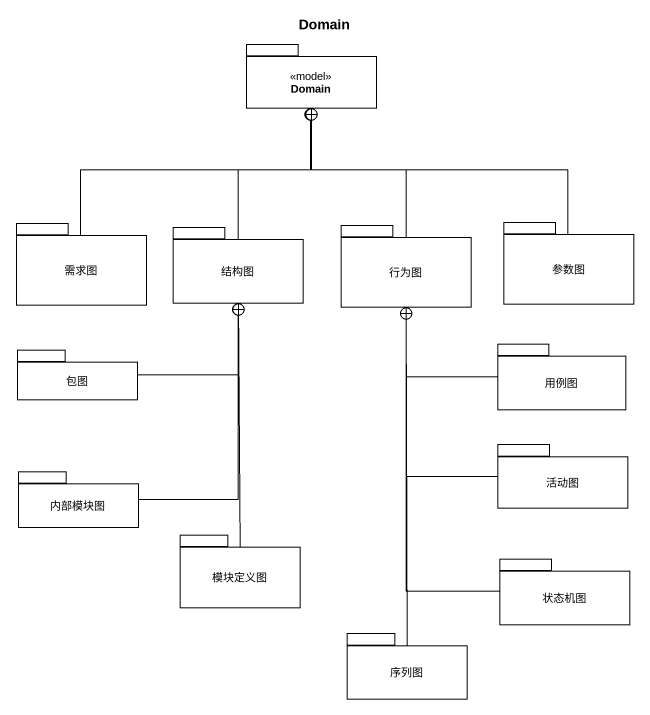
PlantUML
@startuml
title Domain
package Domain <<model>> {
}
package 需求图 {
}
package 结构图 {
}
package 行为图 {
}
package 参数图 {
}
package 包图 {
}
package 用例图 {
}
package 活动图 {
}
package 内部模块图 {
}
package 模块定义图 {
}
package 状态机图 {
}
package 序列图 {
}
需求图 -up-+ Domain
结构图 -up-+ Domain
行为图 -up-+ Domain
参数图 -up-+ Domain
包图 -up-+ 结构图
用例图 -up-+ 行为图
活动图 -up-+ 行为图
内部模块图 -up-+ 结构图
模块定义图 -up-+ 结构图
状态机图 -up-+ 行为图
序列图 -up-+ 行为图
@enduml
